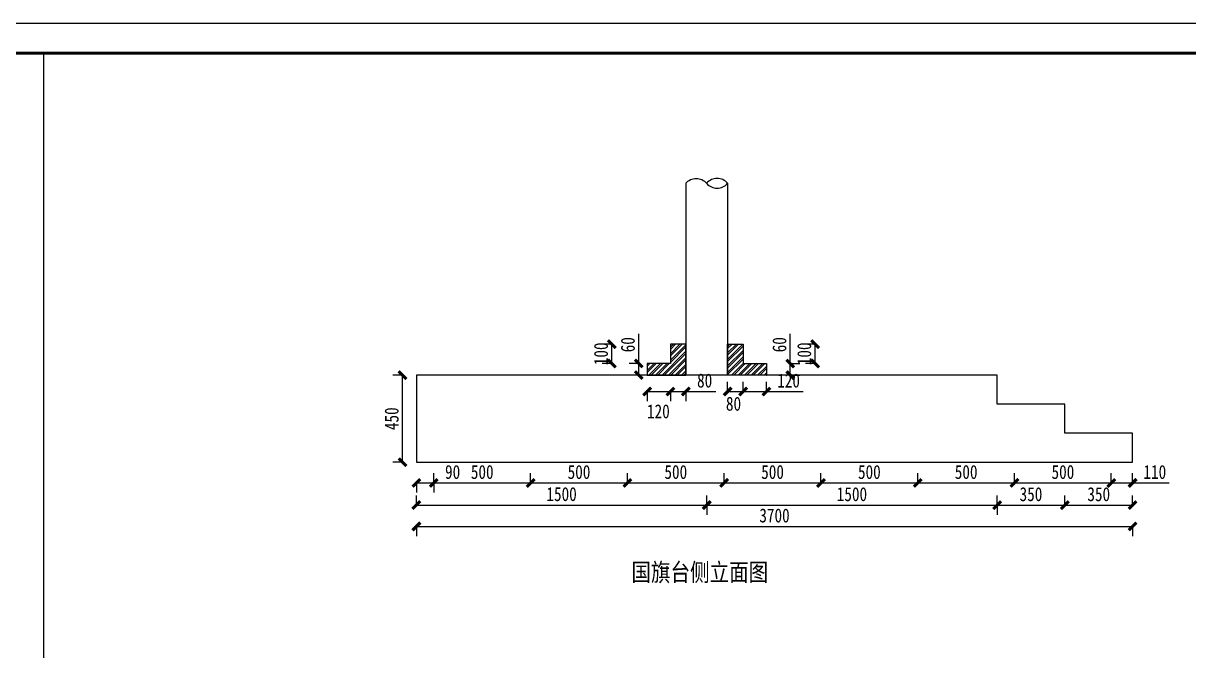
# Model space of a CAD drawing. Header units: inches. Extents: x -2316 to 955, y -265 to 742.
# Drawn here: x -2019.1 to -1823.8, y 50.1 to 155.1 of the extents above; entities that cross this region are included whole.
import ezdxf

# ---------------------------------------------------------------- set-up
doc = ezdxf.new("R2010")
doc.units = ezdxf.units.IN
doc.header["$LTSCALE"] = 1000
doc.header["$MEASUREMENT"] = 0
for name, color, linetype in [('0zd', 255, 'Continuous'), ('sbdd', 7, 'Continuous'), ('文字和字符', 7, 'Continuous')]:
    doc.layers.add(name, color=color, linetype=linetype)
doc.styles.add('HTZ', font='simhei.ttf', dxfattribs={"width": 0.55})
doc.styles.add('宋体', font='', dxfattribs={"width": 0.8})
doc.styles.get('宋体').set_extended_font_data('SimSun')
doc.dimstyles.new('STANDARD$0', dxfattribs={"dimtxt": 3.5, "dimasz": 0.25, "dimexe": 2, "dimexo": 0.0625, "dimgap": 0.09, "dimtad": 1, "dimdec": 1, "dimzin": 0, "dimdsep": 46, "dimtxsty": '宋体', "dimblk": 'ARCHTICK', "dimcen": 0.09, "dimadec": 0, "dimazin": 0, "dimtfac": 1, "dimtdec": 1, "dimtofl": 0, "dimtmove": 0, "dimatfit": 3, "dimfxl": 1, "dimtolj": 1, "dimtzin": 0, "dimarcsym": 0})

# ---------------------------------------------------------------- blocks, each defined once
blk = doc.blocks.new('TKK')
at = {"layer": '文字和字符'}
blk.add_lwpolyline([(0, 0), (1189, 0), (1189, 841), (0, 841)], close=True, dxfattribs=at)
at = {"layer": '文字和字符', "const_width": 1}
blk.add_lwpolyline([(25, 10), (1179, 10), (1179, 831), (25, 831)], close=True, dxfattribs=at)
blk = doc.blocks.new('_ArchTick')
at = {"color": 0, "linetype": 'ByBlock', "const_width": 0.4}
blk.add_lwpolyline([(-0.5, -0.5), (0.5, 0.5)], dxfattribs=at)
blk = doc.blocks.new('*D174')
at = {"layer": 'Defpoints', "color": 0, "transparency": 16777216}
for p in [(-71.7, 450), (0, 450), (0, 0)]:
    blk.add_point(p, dxfattribs=at)
at = {"layer": 'sbdd', "color": 0, "lineweight": -2, "transparency": 16777216}
for p, q in [((-71.2, 450), (-121.7, 450)), ((-71.7, 0), (-71.7, 450)), ((-71.2, 0), (-121.7, 0))]:
    blk.add_line(p, q, dxfattribs=at)
at = {"layer": 'sbdd', "color": 0, "lineweight": -2, "transparency": 16777216, "xscale": 40, "yscale": 40, "zscale": 40}
for p, rotation in [((-71.7, 450), 90), ((-71.7, 0), 270)]:
    blk.add_blockref('_ArchTick', p, dxfattribs=dict(at, rotation=rotation))
at = {"layer": 'sbdd', "color": 0, "transparency": 16777216, "insert": (-127.7, 225), "char_height": 72, "attachment_point": 5, "rotation": 90, "style": '宋体'}
blk.add_mtext('\\A1;450', dxfattribs=at)
blk = doc.blocks.new('*D175')
at = {"layer": 'Defpoints', "color": 0, "transparency": 16777216}
for p in [(0, 0), (90, 0), (90, -106.4)]:
    blk.add_point(p, dxfattribs=at)
at = {"layer": 'sbdd', "color": 0, "lineweight": -2, "transparency": 16777216}
for p, q in [((0, -105.9), (0, -156.4)), ((0, -106.4), (90, -106.4)), ((90, -105.9), (90, -156.4)), ((90, -106.4), (244.2, -106.4))]:
    blk.add_line(p, q, dxfattribs=at)
at = {"layer": 'sbdd', "color": 0, "lineweight": -2, "transparency": 16777216, "xscale": 40, "yscale": 40, "zscale": 40, "rotation": 180}
blk.add_blockref('_ArchTick', (0, -106.4), dxfattribs=at)
at = {"layer": 'sbdd', "color": 0, "lineweight": -2, "transparency": 16777216, "xscale": 40, "yscale": 40, "zscale": 40}
blk.add_blockref('_ArchTick', (90, -106.4), dxfattribs=at)
at = {"layer": 'sbdd', "color": 0, "transparency": 16777216, "insert": (187.1, -50.4), "char_height": 72, "attachment_point": 5, "style": '宋体'}
blk.add_mtext('\\A1;90', dxfattribs=at)
blk = doc.blocks.new('*D176')
at = {"layer": 'Defpoints', "color": 0, "transparency": 16777216}
for p in [(90, -106.4), (590, -106.4), (590, -106.4)]:
    blk.add_point(p, dxfattribs=at)
at = {"layer": 'sbdd', "color": 0, "lineweight": -2, "transparency": 16777216}
for p, q in [((90, -106.4), (90, -56.4)), ((590, -106.4), (590, -56.4)), ((90, -106.4), (590, -106.4))]:
    blk.add_line(p, q, dxfattribs=at)
at = {"layer": 'sbdd', "color": 0, "lineweight": -2, "transparency": 16777216, "xscale": 40, "yscale": 40, "zscale": 40, "rotation": 180}
blk.add_blockref('_ArchTick', (90, -106.4), dxfattribs=at)
at = {"layer": 'sbdd', "color": 0, "lineweight": -2, "transparency": 16777216, "xscale": 40, "yscale": 40, "zscale": 40}
blk.add_blockref('_ArchTick', (590, -106.4), dxfattribs=at)
at = {"layer": 'sbdd', "color": 0, "transparency": 16777216, "insert": (340, -50.4), "char_height": 72, "attachment_point": 5, "style": '宋体'}
blk.add_mtext('\\A1;500', dxfattribs=at)
blk = doc.blocks.new('*D177')
at = {"layer": 'Defpoints', "color": 0, "transparency": 16777216}
for p in [(590, -106.4), (1090, -106.4), (1090, -106.4)]:
    blk.add_point(p, dxfattribs=at)
at = {"layer": 'sbdd', "color": 0, "lineweight": -2, "transparency": 16777216}
for p, q in [((590, -106.4), (590, -56.4)), ((1090, -106.4), (1090, -56.4)), ((590, -106.4), (1090, -106.4))]:
    blk.add_line(p, q, dxfattribs=at)
at = {"layer": 'sbdd', "color": 0, "lineweight": -2, "transparency": 16777216, "xscale": 40, "yscale": 40, "zscale": 40, "rotation": 180}
blk.add_blockref('_ArchTick', (590, -106.4), dxfattribs=at)
at = {"layer": 'sbdd', "color": 0, "lineweight": -2, "transparency": 16777216, "xscale": 40, "yscale": 40, "zscale": 40}
blk.add_blockref('_ArchTick', (1090, -106.4), dxfattribs=at)
at = {"layer": 'sbdd', "color": 0, "transparency": 16777216, "insert": (840, -50.4), "char_height": 72, "attachment_point": 5, "style": '宋体'}
blk.add_mtext('\\A1;500', dxfattribs=at)
blk = doc.blocks.new('*D178')
at = {"layer": 'Defpoints', "color": 0, "transparency": 16777216}
for p in [(1090, -106.4), (1590, -106.4), (1590, -106.4)]:
    blk.add_point(p, dxfattribs=at)
at = {"layer": 'sbdd', "color": 0, "lineweight": -2, "transparency": 16777216}
for p, q in [((1090, -106.4), (1090, -56.4)), ((1590, -106.4), (1590, -56.4)), ((1090, -106.4), (1590, -106.4))]:
    blk.add_line(p, q, dxfattribs=at)
at = {"layer": 'sbdd', "color": 0, "lineweight": -2, "transparency": 16777216, "xscale": 40, "yscale": 40, "zscale": 40, "rotation": 180}
blk.add_blockref('_ArchTick', (1090, -106.4), dxfattribs=at)
at = {"layer": 'sbdd', "color": 0, "lineweight": -2, "transparency": 16777216, "xscale": 40, "yscale": 40, "zscale": 40}
blk.add_blockref('_ArchTick', (1590, -106.4), dxfattribs=at)
at = {"layer": 'sbdd', "color": 0, "transparency": 16777216, "insert": (1340, -50.4), "char_height": 72, "attachment_point": 5, "style": '宋体'}
blk.add_mtext('\\A1;500', dxfattribs=at)
blk = doc.blocks.new('*D179')
at = {"layer": 'Defpoints', "color": 0, "transparency": 16777216}
for p in [(1590, -106.4), (2090, -106.4), (2090, -106.4)]:
    blk.add_point(p, dxfattribs=at)
at = {"layer": 'sbdd', "color": 0, "lineweight": -2, "transparency": 16777216}
for p, q in [((1590, -106.4), (1590, -56.4)), ((2090, -106.4), (2090, -56.4)), ((1590, -106.4), (2090, -106.4))]:
    blk.add_line(p, q, dxfattribs=at)
at = {"layer": 'sbdd', "color": 0, "lineweight": -2, "transparency": 16777216, "xscale": 40, "yscale": 40, "zscale": 40, "rotation": 180}
blk.add_blockref('_ArchTick', (1590, -106.4), dxfattribs=at)
at = {"layer": 'sbdd', "color": 0, "lineweight": -2, "transparency": 16777216, "xscale": 40, "yscale": 40, "zscale": 40}
blk.add_blockref('_ArchTick', (2090, -106.4), dxfattribs=at)
at = {"layer": 'sbdd', "color": 0, "transparency": 16777216, "insert": (1840, -50.4), "char_height": 72, "attachment_point": 5, "style": '宋体'}
blk.add_mtext('\\A1;500', dxfattribs=at)
blk = doc.blocks.new('*D180')
at = {"layer": 'Defpoints', "color": 0, "transparency": 16777216}
for p in [(2090, -106.4), (2590, -106.4), (2590, -106.4)]:
    blk.add_point(p, dxfattribs=at)
at = {"layer": 'sbdd', "color": 0, "lineweight": -2, "transparency": 16777216}
for p, q in [((2090, -106.4), (2090, -56.4)), ((2590, -106.4), (2590, -56.4)), ((2090, -106.4), (2590, -106.4))]:
    blk.add_line(p, q, dxfattribs=at)
at = {"layer": 'sbdd', "color": 0, "lineweight": -2, "transparency": 16777216, "xscale": 40, "yscale": 40, "zscale": 40, "rotation": 180}
blk.add_blockref('_ArchTick', (2090, -106.4), dxfattribs=at)
at = {"layer": 'sbdd', "color": 0, "lineweight": -2, "transparency": 16777216, "xscale": 40, "yscale": 40, "zscale": 40}
blk.add_blockref('_ArchTick', (2590, -106.4), dxfattribs=at)
at = {"layer": 'sbdd', "color": 0, "transparency": 16777216, "insert": (2340, -50.4), "char_height": 72, "attachment_point": 5, "style": '宋体'}
blk.add_mtext('\\A1;500', dxfattribs=at)
blk = doc.blocks.new('*D181')
at = {"layer": 'Defpoints', "color": 0, "transparency": 16777216}
for p in [(2590, -106.4), (3090, -106.4), (3090, -106.4)]:
    blk.add_point(p, dxfattribs=at)
at = {"layer": 'sbdd', "color": 0, "lineweight": -2, "transparency": 16777216}
for p, q in [((2590, -106.4), (2590, -56.4)), ((3090, -106.4), (3090, -56.4)), ((2590, -106.4), (3090, -106.4))]:
    blk.add_line(p, q, dxfattribs=at)
at = {"layer": 'sbdd', "color": 0, "lineweight": -2, "transparency": 16777216, "xscale": 40, "yscale": 40, "zscale": 40, "rotation": 180}
blk.add_blockref('_ArchTick', (2590, -106.4), dxfattribs=at)
at = {"layer": 'sbdd', "color": 0, "lineweight": -2, "transparency": 16777216, "xscale": 40, "yscale": 40, "zscale": 40}
blk.add_blockref('_ArchTick', (3090, -106.4), dxfattribs=at)
at = {"layer": 'sbdd', "color": 0, "transparency": 16777216, "insert": (2840, -50.4), "char_height": 72, "attachment_point": 5, "style": '宋体'}
blk.add_mtext('\\A1;500', dxfattribs=at)
blk = doc.blocks.new('*D182')
at = {"layer": 'Defpoints', "color": 0, "transparency": 16777216}
for p in [(3090, -106.4), (3590, -106.4), (3590, -106.4)]:
    blk.add_point(p, dxfattribs=at)
at = {"layer": 'sbdd', "color": 0, "lineweight": -2, "transparency": 16777216}
for p, q in [((3090, -106.4), (3090, -56.4)), ((3590, -106.4), (3590, -56.4)), ((3090, -106.4), (3590, -106.4))]:
    blk.add_line(p, q, dxfattribs=at)
at = {"layer": 'sbdd', "color": 0, "lineweight": -2, "transparency": 16777216, "xscale": 40, "yscale": 40, "zscale": 40, "rotation": 180}
blk.add_blockref('_ArchTick', (3090, -106.4), dxfattribs=at)
at = {"layer": 'sbdd', "color": 0, "lineweight": -2, "transparency": 16777216, "xscale": 40, "yscale": 40, "zscale": 40}
blk.add_blockref('_ArchTick', (3590, -106.4), dxfattribs=at)
at = {"layer": 'sbdd', "color": 0, "transparency": 16777216, "insert": (3340, -50.4), "char_height": 72, "attachment_point": 5, "style": '宋体'}
blk.add_mtext('\\A1;500', dxfattribs=at)
blk = doc.blocks.new('*D183')
at = {"layer": 'Defpoints', "color": 0, "transparency": 16777216}
for p in [(3590, -106.4), (3700, -106.4), (3700, -106.4)]:
    blk.add_point(p, dxfattribs=at)
at = {"layer": 'sbdd', "color": 0, "lineweight": -2, "transparency": 16777216}
for p, q in [((3590, -106.4), (3590, -56.4)), ((3700, -106.4), (3700, -56.4)), ((3590, -106.4), (3700, -106.4)), ((3700, -106.4), (3889.4, -106.4))]:
    blk.add_line(p, q, dxfattribs=at)
at = {"layer": 'sbdd', "color": 0, "lineweight": -2, "transparency": 16777216, "xscale": 40, "yscale": 40, "zscale": 40, "rotation": 180}
blk.add_blockref('_ArchTick', (3590, -106.4), dxfattribs=at)
at = {"layer": 'sbdd', "color": 0, "lineweight": -2, "transparency": 16777216, "xscale": 40, "yscale": 40, "zscale": 40}
blk.add_blockref('_ArchTick', (3700, -106.4), dxfattribs=at)
at = {"layer": 'sbdd', "color": 0, "transparency": 16777216, "insert": (3814.7, -50.4), "char_height": 72, "attachment_point": 5, "style": '宋体'}
blk.add_mtext('\\A1;110', dxfattribs=at)
blk = doc.blocks.new('*D184')
at = {"layer": 'Defpoints', "color": 0, "transparency": 16777216}
for p in [(1500, -220.6), (0, -241), (1500, -241)]:
    blk.add_point(p, dxfattribs=at)
at = {"layer": 'sbdd', "color": 0, "lineweight": -2, "transparency": 16777216}
for p, q in [((0, -221.1), (0, -170.6)), ((1500, -221.1), (1500, -170.6)), ((0, -220.6), (1500, -220.6))]:
    blk.add_line(p, q, dxfattribs=at)
at = {"layer": 'sbdd', "color": 0, "lineweight": -2, "transparency": 16777216, "xscale": 40, "yscale": 40, "zscale": 40, "rotation": 180}
blk.add_blockref('_ArchTick', (0, -220.6), dxfattribs=at)
at = {"layer": 'sbdd', "color": 0, "lineweight": -2, "transparency": 16777216, "xscale": 40, "yscale": 40, "zscale": 40}
blk.add_blockref('_ArchTick', (1500, -220.6), dxfattribs=at)
at = {"layer": 'sbdd', "color": 0, "transparency": 16777216, "insert": (750, -164.6), "char_height": 72, "attachment_point": 5, "style": '宋体'}
blk.add_mtext('\\A1;1500', dxfattribs=at)
blk = doc.blocks.new('*D185')
at = {"layer": 'Defpoints', "color": 0, "transparency": 16777216}
for p in [(1500, -220.6), (3000, -220.6), (3000, -221)]:
    blk.add_point(p, dxfattribs=at)
at = {"layer": 'sbdd', "color": 0, "lineweight": -2, "transparency": 16777216}
for p, q in [((1500, -220.7), (1500, -271)), ((1500, -221), (3000, -221)), ((3000, -220.7), (3000, -271))]:
    blk.add_line(p, q, dxfattribs=at)
at = {"layer": 'sbdd', "color": 0, "lineweight": -2, "transparency": 16777216, "xscale": 40, "yscale": 40, "zscale": 40, "rotation": 180}
blk.add_blockref('_ArchTick', (1500, -221), dxfattribs=at)
at = {"layer": 'sbdd', "color": 0, "lineweight": -2, "transparency": 16777216, "xscale": 40, "yscale": 40, "zscale": 40}
blk.add_blockref('_ArchTick', (3000, -221), dxfattribs=at)
at = {"layer": 'sbdd', "color": 0, "transparency": 16777216, "insert": (2250, -165), "char_height": 72, "attachment_point": 5, "style": '宋体'}
blk.add_mtext('\\A1;1500', dxfattribs=at)
blk = doc.blocks.new('*D186')
at = {"layer": 'Defpoints', "color": 0, "transparency": 16777216}
for p in [(3000, -221), (3350, -221), (3350, -221)]:
    blk.add_point(p, dxfattribs=at)
at = {"layer": 'sbdd', "color": 0, "lineweight": -2, "transparency": 16777216}
for p, q in [((3000, -221), (3000, -171)), ((3350, -221), (3350, -171)), ((3000, -221), (3350, -221))]:
    blk.add_line(p, q, dxfattribs=at)
at = {"layer": 'sbdd', "color": 0, "lineweight": -2, "transparency": 16777216, "xscale": 40, "yscale": 40, "zscale": 40, "rotation": 180}
blk.add_blockref('_ArchTick', (3000, -221), dxfattribs=at)
at = {"layer": 'sbdd', "color": 0, "lineweight": -2, "transparency": 16777216, "xscale": 40, "yscale": 40, "zscale": 40}
blk.add_blockref('_ArchTick', (3350, -221), dxfattribs=at)
at = {"layer": 'sbdd', "color": 0, "transparency": 16777216, "insert": (3175, -165), "char_height": 72, "attachment_point": 5, "style": '宋体'}
blk.add_mtext('\\A1;350', dxfattribs=at)
blk = doc.blocks.new('*D187')
at = {"layer": 'Defpoints', "color": 0, "transparency": 16777216}
for p in [(3350, -221), (3700, -221), (3700, -221)]:
    blk.add_point(p, dxfattribs=at)
at = {"layer": 'sbdd', "color": 0, "lineweight": -2, "transparency": 16777216}
for p, q in [((3350, -221), (3350, -171)), ((3700, -221), (3700, -171)), ((3350, -221), (3700, -221))]:
    blk.add_line(p, q, dxfattribs=at)
at = {"layer": 'sbdd', "color": 0, "lineweight": -2, "transparency": 16777216, "xscale": 40, "yscale": 40, "zscale": 40, "rotation": 180}
blk.add_blockref('_ArchTick', (3350, -221), dxfattribs=at)
at = {"layer": 'sbdd', "color": 0, "lineweight": -2, "transparency": 16777216, "xscale": 40, "yscale": 40, "zscale": 40}
blk.add_blockref('_ArchTick', (3700, -221), dxfattribs=at)
at = {"layer": 'sbdd', "color": 0, "transparency": 16777216, "insert": (3525, -165), "char_height": 72, "attachment_point": 5, "style": '宋体'}
blk.add_mtext('\\A1;350', dxfattribs=at)
blk = doc.blocks.new('*D188')
at = {"layer": 'Defpoints', "color": 0, "transparency": 16777216}
for p in [(0, -329.2), (3700, -329.2), (3700, -331)]:
    blk.add_point(p, dxfattribs=at)
at = {"layer": 'sbdd', "color": 0, "lineweight": -2, "transparency": 16777216}
for p, q in [((0, -330.5), (0, -381)), ((0, -331), (3700, -331)), ((3700, -330.5), (3700, -381))]:
    blk.add_line(p, q, dxfattribs=at)
at = {"layer": 'sbdd', "color": 0, "lineweight": -2, "transparency": 16777216, "xscale": 40, "yscale": 40, "zscale": 40, "rotation": 180}
blk.add_blockref('_ArchTick', (0, -331), dxfattribs=at)
at = {"layer": 'sbdd', "color": 0, "lineweight": -2, "transparency": 16777216, "xscale": 40, "yscale": 40, "zscale": 40}
blk.add_blockref('_ArchTick', (3700, -331), dxfattribs=at)
at = {"layer": 'sbdd', "color": 0, "transparency": 16777216, "insert": (1850, -275), "char_height": 72, "attachment_point": 5, "style": '宋体'}
blk.add_mtext('\\A1;3700', dxfattribs=at)
blk = doc.blocks.new('*D189')
at = {"layer": 'Defpoints', "color": 0, "transparency": 16777216}
for p in [(1148.5, 510), (1192, 510), (1192, 450)]:
    blk.add_point(p, dxfattribs=at)
at = {"layer": 'sbdd', "color": 0, "lineweight": -2, "transparency": 16777216}
for p, q in [((1148.5, 510), (1148.5, 663.9)), ((1149, 510), (1098.5, 510)), ((1148.5, 450), (1148.5, 510)), ((1149, 450), (1098.5, 450))]:
    blk.add_line(p, q, dxfattribs=at)
at = {"layer": 'sbdd', "color": 0, "lineweight": -2, "transparency": 16777216, "xscale": 40, "yscale": 40, "zscale": 40}
for p, rotation in [((1148.5, 510), 90), ((1148.5, 450), 270)]:
    blk.add_blockref('_ArchTick', p, dxfattribs=dict(at, rotation=rotation))
at = {"layer": 'sbdd', "color": 0, "transparency": 16777216, "insert": (1092.5, 607), "char_height": 72, "attachment_point": 5, "rotation": 90, "style": '宋体'}
blk.add_mtext('\\A1;60', dxfattribs=at)
blk = doc.blocks.new('*D190')
at = {"layer": 'Defpoints', "color": 0, "transparency": 16777216}
for p in [(1009.9, 610), (1048.7, 610), (1048.7, 510)]:
    blk.add_point(p, dxfattribs=at)
at = {"layer": 'sbdd', "color": 0, "lineweight": -2, "transparency": 16777216}
for p, q in [((1010.4, 610), (959.9, 610)), ((1009.9, 510), (1009.9, 610)), ((1010.4, 510), (959.9, 510))]:
    blk.add_line(p, q, dxfattribs=at)
at = {"layer": 'sbdd', "color": 0, "lineweight": -2, "transparency": 16777216, "xscale": 40, "yscale": 40, "zscale": 40}
for p, rotation in [((1009.9, 610), 90), ((1009.9, 510), 270)]:
    blk.add_blockref('_ArchTick', p, dxfattribs=dict(at, rotation=rotation))
at = {"layer": 'sbdd', "color": 0, "transparency": 16777216, "insert": (953.9, 560), "char_height": 72, "attachment_point": 5, "rotation": 90, "style": '宋体'}
blk.add_mtext('\\A1;100', dxfattribs=at)
blk = doc.blocks.new('*D191')
at = {"layer": 'Defpoints', "color": 0, "transparency": 16777216}
for p in [(1312, 365.9), (1392, 365.9), (1392, 365.5)]:
    blk.add_point(p, dxfattribs=at)
at = {"layer": 'sbdd', "color": 0, "lineweight": -2, "transparency": 16777216}
for p, q in [((1312, 365.8), (1312, 315.5)), ((1312, 365.5), (1392, 365.5)), ((1392, 365.8), (1392, 315.5)), ((1392, 365.5), (1546.2, 365.5))]:
    blk.add_line(p, q, dxfattribs=at)
at = {"layer": 'sbdd', "color": 0, "lineweight": -2, "transparency": 16777216, "xscale": 40, "yscale": 40, "zscale": 40, "rotation": 180}
blk.add_blockref('_ArchTick', (1312, 365.5), dxfattribs=at)
at = {"layer": 'sbdd', "color": 0, "lineweight": -2, "transparency": 16777216, "xscale": 40, "yscale": 40, "zscale": 40}
blk.add_blockref('_ArchTick', (1392, 365.5), dxfattribs=at)
at = {"layer": 'sbdd', "color": 0, "transparency": 16777216, "insert": (1489.1, 421.5), "char_height": 72, "attachment_point": 5, "style": '宋体'}
blk.add_mtext('\\A1;80', dxfattribs=at)
blk = doc.blocks.new('*D192')
at = {"layer": 'Defpoints', "color": 0, "transparency": 16777216}
for p in [(1688, 365.5), (1808, 365.5), (1808, 365.5)]:
    blk.add_point(p, dxfattribs=at)
at = {"layer": 'sbdd', "color": 0, "lineweight": -2, "transparency": 16777216}
for p, q in [((1688, 365.5), (1688, 415.5)), ((1688, 365.5), (1808, 365.5)), ((1808, 365.5), (1808, 415.5)), ((1808, 365.5), (1997.4, 365.5))]:
    blk.add_line(p, q, dxfattribs=at)
at = {"layer": 'sbdd', "color": 0, "lineweight": -2, "transparency": 16777216, "xscale": 40, "yscale": 40, "zscale": 40, "rotation": 180}
blk.add_blockref('_ArchTick', (1688, 365.5), dxfattribs=at)
at = {"layer": 'sbdd', "color": 0, "lineweight": -2, "transparency": 16777216, "xscale": 40, "yscale": 40, "zscale": 40}
blk.add_blockref('_ArchTick', (1808, 365.5), dxfattribs=at)
at = {"layer": 'sbdd', "color": 0, "transparency": 16777216, "insert": (1922.7, 421.5), "char_height": 72, "attachment_point": 5, "style": '宋体'}
blk.add_mtext('\\A1;120', dxfattribs=at)
blk = doc.blocks.new('*D193')
at = {"layer": 'Defpoints', "color": 0, "transparency": 16777216}
for p in [(1808, 510), (1931.5, 510), (1808, 450)]:
    blk.add_point(p, dxfattribs=at)
at = {"layer": 'sbdd', "color": 0, "lineweight": -2, "transparency": 16777216}
for p, q in [((1931.5, 510), (1931.5, 663.9)), ((1931, 510), (1981.5, 510)), ((1931.5, 450), (1931.5, 510)), ((1931, 450), (1981.5, 450))]:
    blk.add_line(p, q, dxfattribs=at)
at = {"layer": 'sbdd', "color": 0, "lineweight": -2, "transparency": 16777216, "xscale": 40, "yscale": 40, "zscale": 40}
for p, rotation in [((1931.5, 510), 90), ((1931.5, 450), 270)]:
    blk.add_blockref('_ArchTick', p, dxfattribs=dict(at, rotation=rotation))
at = {"layer": 'sbdd', "color": 0, "transparency": 16777216, "insert": (1875.5, 607), "char_height": 72, "attachment_point": 5, "rotation": 90, "style": '宋体'}
blk.add_mtext('\\A1;60', dxfattribs=at)
blk = doc.blocks.new('*D194')
at = {"layer": 'Defpoints', "color": 0, "transparency": 16777216}
for p in [(2060, 610), (2099.5, 610), (2099.5, 510)]:
    blk.add_point(p, dxfattribs=at)
at = {"layer": 'sbdd', "color": 0, "lineweight": -2, "transparency": 16777216}
for p, q in [((2060.5, 610), (2010, 610)), ((2060, 510), (2060, 610)), ((2060.5, 510), (2010, 510))]:
    blk.add_line(p, q, dxfattribs=at)
at = {"layer": 'sbdd', "color": 0, "lineweight": -2, "transparency": 16777216, "xscale": 40, "yscale": 40, "zscale": 40}
for p, rotation in [((2060, 610), 90), ((2060, 510), 270)]:
    blk.add_blockref('_ArchTick', p, dxfattribs=dict(at, rotation=rotation))
at = {"layer": 'sbdd', "color": 0, "transparency": 16777216, "insert": (2004, 560), "char_height": 72, "attachment_point": 5, "rotation": 90, "style": '宋体'}
blk.add_mtext('\\A1;100', dxfattribs=at)
blk = doc.blocks.new('sdffds111')
at = {"layer": 'sbdd'}
h = blk.add_hatch(dxfattribs=at)
h.set_pattern_fill('ANSI32', color=252, scale=5, style=0)
h.set_pattern_definition([(45, (-1223.577, -726.85), (-16.83798, 16.83798), []), (45, (-1212.351, -726.85), (-16.83798, 16.83798), [])])
h.paths.add_polyline_path([(1392, 610), (1312, 610), (1312, 510), (1192, 510), (1192, 450), (1392, 450)])
h = blk.add_hatch(dxfattribs=at)
h.set_pattern_fill('ANSI32', color=252, scale=5, style=0)
h.set_pattern_definition([(45, (-1167.577, -726.85), (-16.83798, 16.83798), []), (45, (-1156.351, -726.85), (-16.83798, 16.83798), [])])
h.paths.add_polyline_path([(1608, 450), (1608, 610), (1688, 610), (1688, 510), (1808, 510), (1808, 450)])
for p, q in [((1192, 366), (1192, 315.5)), ((1192, 365.5), (1312, 365.5)), ((1312, 366), (1312, 315.5)), ((1312, 365.5), (1352, 365.5)), ((1608, 365.5), (1608, 415.5)), ((1608, 365.5), (1688, 365.5)), ((1688, 365.5), (1688, 415.5)), ((1688, 365.5), (1728, 365.5))]:
    blk.add_line(p, q, dxfattribs=at)
at = {"layer": 'sbdd', "flags": 128}
for points in [[(1392, 1440.4, -0.473796), (1499.3, 1440.4, 0.467969), (1608, 1440.4, -0.263539)], [(1608, 1440.4, 0.467969), (1499.3, 1440.4)]]:
    blk.add_lwpolyline(points, format="xyb", dxfattribs=at)
for points in [[(1392, 1440.4), (1392, 450)], [(1608, 1440.4), (1608, 450)], [(1392, 610), (1312, 610), (1312, 510), (1192, 510), (1192, 450)], [(1608, 450), (1608, 610), (1688, 610), (1688, 510), (1808, 510), (1808, 450)]]:
    blk.add_lwpolyline(points, dxfattribs=at)
for points in [[(1392, 610), (1312, 610), (1312, 510), (1192, 510), (1192, 450), (1392, 450)], [(1608, 450), (1608, 610), (1688, 610), (1688, 510), (1808, 510), (1808, 450)], [(0, 0), (3700, 0), (3700, 150), (3350, 150), (3350, 300), (3000, 300), (3000, 450), (0, 450)]]:
    blk.add_lwpolyline(points, close=True, dxfattribs=at)
at = {"layer": 'sbdd', "xscale": 40, "yscale": 40, "zscale": 40, "rotation": 180}
for p in [(1192, 365.5), (1608, 365.5)]:
    blk.add_blockref('_ArchTick', p, dxfattribs=at)
at = {"layer": 'sbdd', "xscale": 40, "yscale": 40, "zscale": 40}
for p in [(1312, 365.5), (1688, 365.5)]:
    blk.add_blockref('_ArchTick', p, dxfattribs=at)
at = {"layer": 'sbdd', "char_height": 72, "attachment_point": 5, "style": '宋体'}
for s, insert in [('\\A1;80', (1638.3, 301.9)), ('\\A1;120', (1250.1, 262.7))]:
    blk.add_mtext(s, dxfattribs=dict(at, insert=insert))
at = {"layer": 'sbdd'}
for p1, p2, distance, picture, middle in [((1192, 450), (1192, 510), 43.5, '*D189', (1092.5, 607)), ((1808, 450), (1808, 510), -123.5, '*D193', (1875.5, 607)), ((0, 0), (0, 450), 71.7, '*D174', (-127.7, 225)), ((1312, 365.9), (1392, 365.9), -0.4, '*D191', (1489.1, 421.5)), ((1688, 365.5), (1808, 365.5), 0, '*D192', (1922.7, 421.5)), ((0, 0), (90, 0), -106.4, '*D175', (187.1, -50.4)), ((90, -106.4), (590, -106.4), 0, '*D176', (340, -50.4)), ((590, -106.4), (1090, -106.4), 0, '*D177', (840, -50.4)), ((1090, -106.4), (1590, -106.4), 0, '*D178', (1340, -50.4)), ((1590, -106.4), (2090, -106.4), 0, '*D179', (1840, -50.4)), ((2090, -106.4), (2590, -106.4), 0, '*D180', (2340, -50.4)), ((2590, -106.4), (3090, -106.4), 0, '*D181', (2840, -50.4)), ((3090, -106.4), (3590, -106.4), 0, '*D182', (3340, -50.4)), ((3590, -106.4), (3700, -106.4), 0, '*D183', (3814.7, -50.4)), ((0, -241), (1500, -241), 20.3, '*D184', (750, -164.6)), ((1500, -220.6), (3000, -220.6), -0.3, '*D185', (2250, -165)), ((3000, -221), (3350, -221), 0, '*D186', (3175, -165)), ((3350, -221), (3700, -221), 0, '*D187', (3525, -165)), ((0, -329.2), (3700, -329.2), -1.8, '*D188', (1850, -275))]:
    dim = blk.add_aligned_dim(p1=p1, p2=p2, distance=distance, dimstyle='STANDARD$0', override={"dimtxt": 72, "dimasz": 40, "dimexe": 50, "dimgap": 20, "dimdec": 0, "dimtdec": 0, "dimfxl": 0.5, "dimfxlon": 1}, dxfattribs=at)
    dim.commit()
    dim.dimension.update_dxf_attribs({"geometry": picture, "text_midpoint": middle})
for base, p1, p2, picture, middle in [((1009.9, 610), (1048.7, 510), (1048.7, 610), '*D190', (1009.9, 560)), ((2060, 610), (2099.5, 510), (2099.5, 610), '*D194', (2060, 560))]:
    dim = blk.add_linear_dim(base=base, p1=p1, p2=p2, angle=90, dimstyle='STANDARD$0', override={"dimtxt": 72, "dimasz": 40, "dimexe": 50, "dimgap": 20, "dimdec": 0, "dimtdec": 0, "dimfxl": 0.5, "dimfxlon": 1}, dxfattribs=at)
    dim.commit()
    dim.dimension.update_dxf_attribs({"geometry": picture, "text_midpoint": middle, "dimtype": 129})

msp = doc.modelspace()

# ---------------------------------------------------------------- linework, layer by layer
msp.add_lwpolyline([(-2015.73, 150.09), (-2015.73, -260.06)])

# ---------------------------------------------------------------- block references
at = {"xscale": 0.4995794785534144, "yscale": 0.4995794785534144, "zscale": 0.4995794785534144}
msp.add_blockref('TKK', (-2316.48, -265.06), dxfattribs=at)
at = {"layer": '0zd', "xscale": 0.03243243243218785, "yscale": 0.03243243243218785, "zscale": 0.03243243243218785}
msp.add_blockref('sdffds111', (-1953.24, 81.59), dxfattribs=at)

# ---------------------------------------------------------------- texts
at = {"color": 0, "style": 'HTZ', "width": 0.8}
msp.add_text('国旗台侧立面图', height=3, dxfattribs=at).set_placement((-1917.21, 61.69, -6.58))

doc.saveas('drawing.dxf')
